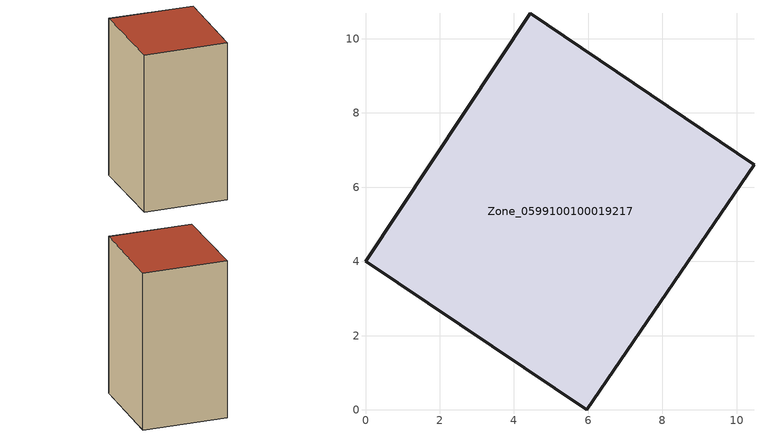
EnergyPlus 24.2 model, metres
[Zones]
Zone_0599100100019217
 floor ground (C_G): 4.43,10.69 10.47,6.6 5.96,0 0,4 z4.2
 wall outside (C_F): 5.96,0 10.47,6.6 4.43,10.69 0,4 5.96,0 z4.2:18.07
 roof outside (C_R): 10.47,6.6 4.43,10.69 0,4 5.96,0 z18.07
[BUILDING]
Pand.0599100100019217: North Axis=0; Terrain=City; Loads Convergence Tolerance Value=0.04; Temperature Convergence Tolerance Value=0.4; Solar Distribution=FullExterior; Maximum Number of Warmup Days=25; Minimum Number of Warmup Days=1
[Site:Location]
Rotterdam.The.Hague.AP_ZH_NLD Design_Conditions: Latitude=51.96; Longitude=4.45; Time Zone=1; Elevation=-4.5
[SITE:GROUNDTEMPERATURE:BUILDINGSURFACE]
18, 18, 18, 18, 18, 18, 18, 18, 18, 18, 18, 18
[MATERIAL] Thermal Absorptance=0.9; Solar Absorptance=0.7; Visible Absorptance=0.7
Name | Roughness | Thickness | Conductivity | Density | Specific Heat
G.TI.2015-2018 | MediumSmooth | 0.15 | 0.0428571 | 540 | 1210
F.TI.2015-2018 | Rough | 0.3 | 0.0666667 | 1920 | 840
R.TI.2015-2018 | MediumRough | 0.2 | 0.0333333 | 1500 | 1000
[CONSTRUCTION]
C_G: G.TI.2015-2018
C_F: F.TI.2015-2018
C_R: R.TI.2015-2018
[ZONE]
Zone_0599100100019217: Type=1; Multiplier=1; Ceiling Height=Autocalculate; Volume=Autocalculate; Floor Area=autocalculate; Part of Total Floor Area=Yes
[ZONEINFILTRATION:DESIGNFLOWRATE]
Infil_Zone_0599100100019217: Zone or ZoneList or Space or SpaceList=Zone_0599100100019217; Schedule=AlwaysOn; Design Flow Rate Calculation Method=Flow/Area; Flow Rate per Floor Area=0.0015; Constant Term Coefficient=1; Temperature Term Coefficient=0; Velocity Term Coefficient=0; Velocity Squared Term Coefficient=0
[HVACTEMPLATE:ZONE:IDEALLOADSAIRSYSTEM]
Zone_0599100100019217: Maximum Heating Supply Air Temperature=50; Minimum Cooling Supply Air Temperature=13; Maximum Heating Supply Air Humidity Ratio=0.0156; Minimum Cooling Supply Air Humidity Ratio=0.0077; Heating Limit=NoLimit; Cooling Limit=NoLimit; Dehumidification Control Type=ConstantSensibleHeatRatio; Cooling Sensible Heat Ratio=0.7; Dehumidification Setpoint=60; Humidification Control Type=None; Humidification Setpoint=30; Outdoor Air Method=None; Outdoor Air Flow Rate per Person=0.00944; Outdoor Air Flow Rate per Zone Floor Area=0; Outdoor Air Flow Rate per Zone=0; Demand Controlled Ventilation Type=None; Outdoor Air Economizer Type=NoEconomizer; Heat Recovery Type=None; Sensible Heat Recovery Effectiveness=0.7; Latent Heat Recovery Effectiveness=0.65
[ZONECONTROL:THERMOSTAT]
ThermostatControl_Zone_0599100100019217: Zone or ZoneList=Zone_0599100100019217; Control Type Schedule=DualSetpointControlType; Control 1=Thermostat_Zone_0599100100019217; Temperature Difference Between Cutout And Setpoint=0
[THERMOSTATSETPOINT:DUALSETPOINT]
Thermostat_Zone_0599100100019217: Heating Setpoint Temperature Schedule=HeatingSetpoint_Zone_0599100100019217; Cooling Setpoint Temperature Schedule=CoolingSetpoint_Zone_0599100100019217
[SCHEDULE:COMPACT]
HeatingSetpoint_Zone_0599100100019217: Through: 12/31, For: AllDays, Until: 24:00, 21
CoolingSetpoint_Zone_0599100100019217: Through: 12/31, For: AllDays, Until: 24:00, 24
DualSetpointControlType: Through: 12/31, For: AllDays, Until: 24:00, 4
AlwaysOn: Through: 12/31, For: AllDays, Until: 24:00, 1
